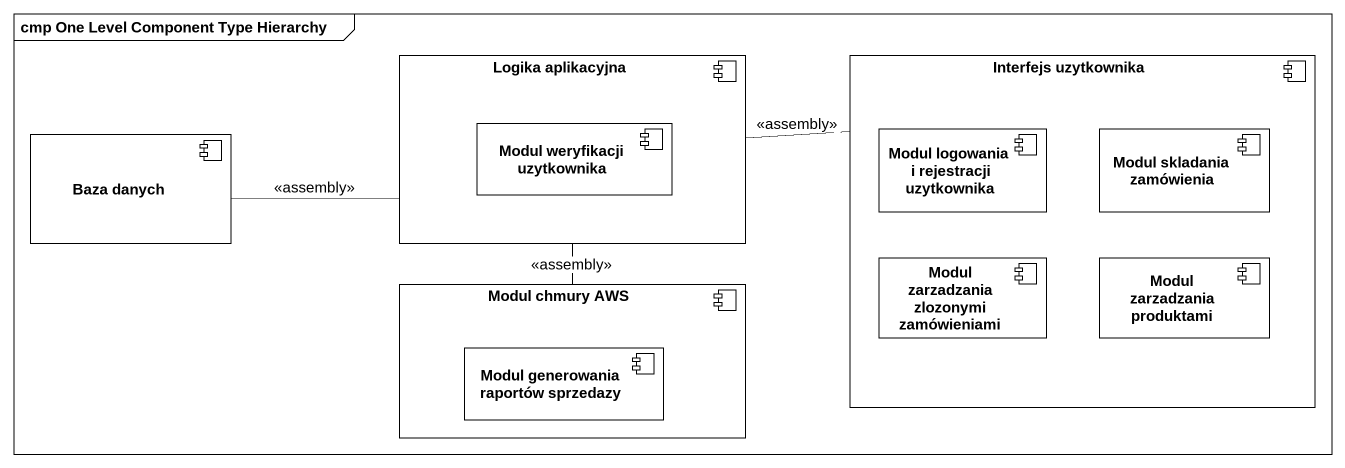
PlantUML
@startuml
mainframe cmp One Level Component Type Hierarchy
component "Logika aplikacyjna" as Logika_aplikacyjna {
  component "Modul weryfikacji uzytkownika" as Modul_weryfikacji
}
component "Interfejs uzytkownika" as Interfejs_uzytkownika {
  component "Modul logowania i rejestracji uzytkownika" as Modul_logowania_i
  component "Modul skladania zamówienia" as Modul_skladania_zamówienia
  component "Modul zarzadzania zlozonymi zamówieniami" as Modul_zarzadzania_zlozonymi
  component "Modul zarzadzania produktami" as Modul_zarzadzania_produktami
}
component "Baza danych" as Baza_danych
component "Modul chmury AWS" as Modul_chmury_AWS {
  component "Modul generowania raportów sprzedazy" as Modul_generowania_raportów
}
Logika_aplikacyjna -left- Baza_danych : <<assembly>>
Logika_aplikacyjna -- Modul_chmury_AWS : <<assembly>>
Interfejs_uzytkownika -left- Logika_aplikacyjna : <<assembly>>
@enduml
